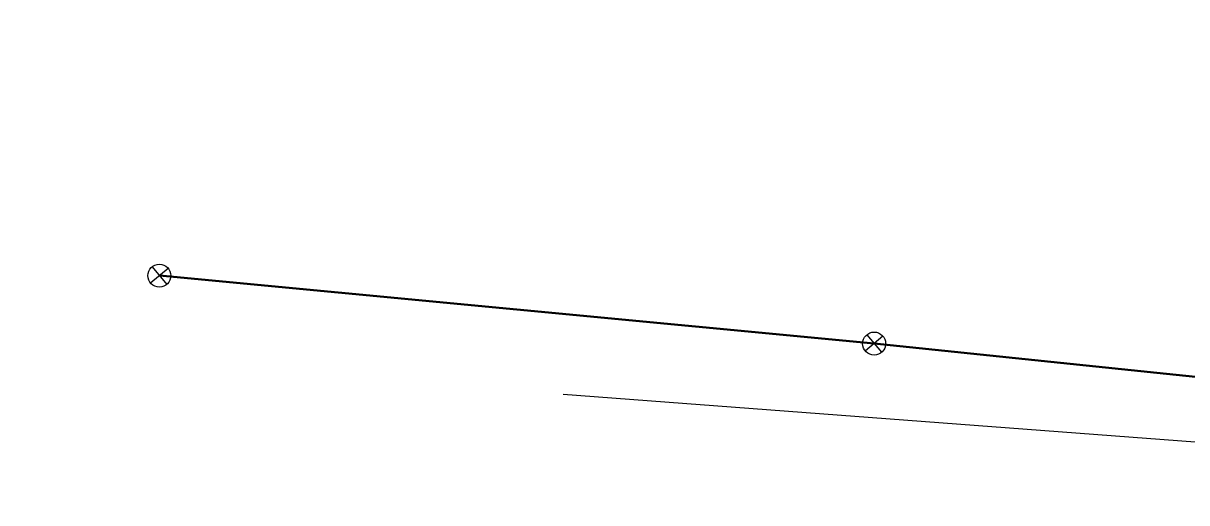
# Model space of a CAD drawing. Header units: metres. Extents: x 105014 to 106600, y 111320 to 118425.
# Drawn here: x 106001.5 to 106062.2, y 116520.7 to 116545.7 of the extents above; entities that cross this region are included whole.
import ezdxf
from ezdxf.enums import TextEntityAlignment as Align

# ---------------------------------------------------------------- set-up
doc = ezdxf.new("R2010")
doc.units = ezdxf.units.M
for name, color, linetype, lineweight in [('35-RH-ACUE-MENOR-EXIST', 151, 'CONTINUOUS', 13), ('35-RH-PLUV-COLECTOR', 96, 'CONTINUOUS', 30), ('35-RH-PLUV-NODOS', 94, 'CONTINUOUS', 13), ('40-ROT-UE', 7, 'CONTINUOUS', 25)]:
    doc.layers.add(name, color=color, linetype=linetype, lineweight=lineweight)

# ---------------------------------------------------------------- blocks, each defined once
blk = doc.blocks.new('POZO_PLUV')
for p, q in [((-0.42, -0.42), (0.42, 0.42)), ((-0.42, 0.42), (0.42, -0.42))]:
    blk.add_line(p, q)
blk.add_circle((0, 0), 0.6)

msp = doc.modelspace()

# ---------------------------------------------------------------- linework, layer by layer
at = {"layer": '35-RH-ACUE-MENOR-EXIST'}
msp.add_lwpolyline([(106029.68, 116526.38), (106104.9, 116520.7)], dxfattribs=at)
at = {"layer": '35-RH-PLUV-COLECTOR'}
for points in [[(106008.5962, 116532.5622), (106008.5962, 116532.5622), (106045.918, 116529.015)], [(106045.918, 116529.015), (106045.918, 116529.015), (106086.6853, 116524.7901)]]:
    msp.add_lwpolyline(points, dxfattribs=at)

# ---------------------------------------------------------------- block references
at = {"layer": '35-RH-PLUV-NODOS', "rotation": 265}
for p in [(106008.5962, 116532.5622), (106045.918, 116529.015)]:
    msp.add_blockref('POZO_PLUV', p, dxfattribs=at)

# ---------------------------------------------------------------- texts
at = {"layer": '40-ROT-UE'}
msp.add_text('UE-05  (16290.0)', height=18, dxfattribs=at).set_placement((106091.9514, 116555.6236), align=Align.MIDDLE_CENTER)

doc.saveas('drawing.dxf')
